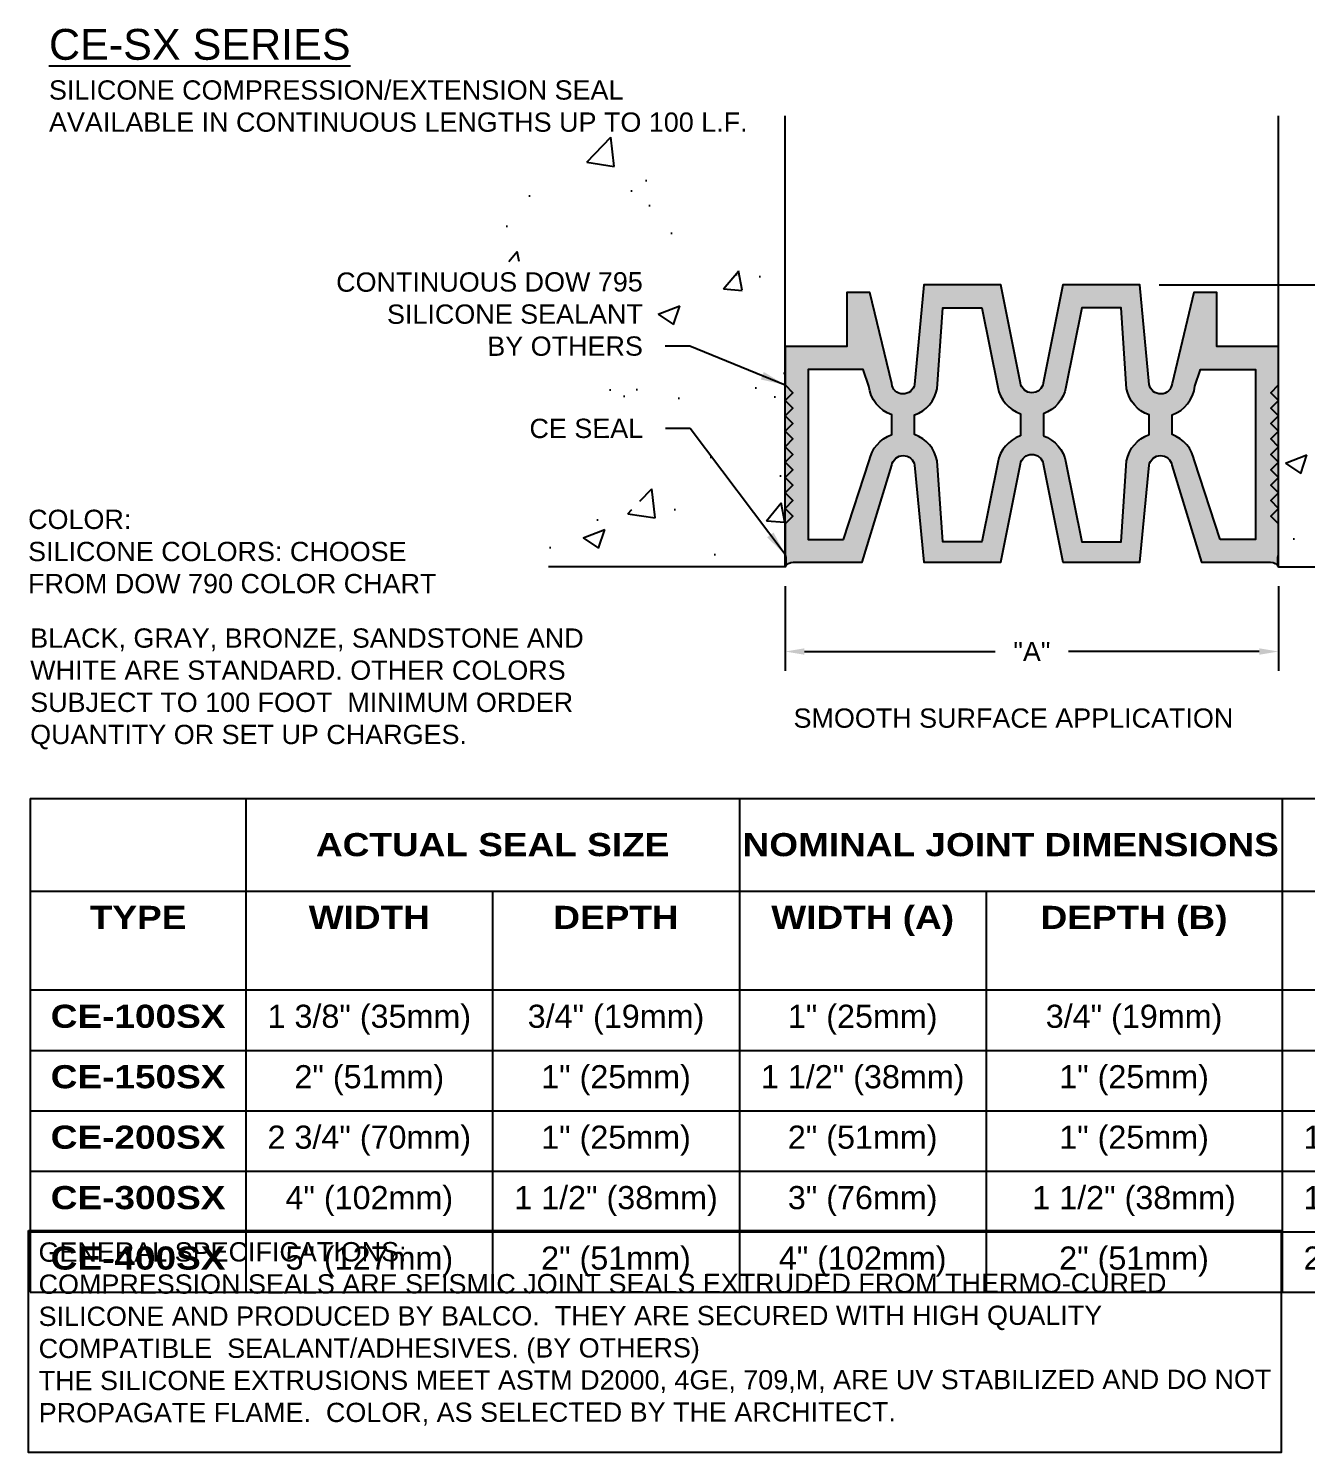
# Model space of a CAD drawing. Header units: inches. Extents: x 0 to 10.5, y -0.4 to 5.8.
# Drawn here: x 0 to 5.18, y 0 to 5.77 of the extents above; entities that cross this region are included whole.
import ezdxf

# ---------------------------------------------------------------- set-up
doc = ezdxf.new("R2010")
doc.units = ezdxf.units.IN
doc.header["$MEASUREMENT"] = 0
for name, color, linetype in [('Conditions', 1, 'Continuous'), ('Dimensions', 3, 'Continuous'), ('Seal', 5, 'Continuous'), ('TABLE', 1, 'Continuous'), ('TEXT', 2, 'Continuous')]:
    doc.layers.add(name, color=color, linetype=linetype)
doc.styles.add('ARCH', font='archd.shx', dxfattribs={"height": 0.078})
doc.styles.add('ARIAL', font='arial.ttf')
doc.styles.add('ARIALBOLD', font='')
doc.styles.get("Standard").update_dxf_attribs({"font": 'arial.ttf'})
doc.styles.get('ARIALBOLD').set_extended_font_data('Arial Black')
doc.dimstyles.new('ARCH', dxfattribs={"dimtxt": 0.18, "dimasz": 0.1, "dimexe": 0.18, "dimexo": 0.0625, "dimgap": 0.09375, "dimtad": 0, "dimtih": 1, "dimtoh": 1, "dimdec": 4, "dimzin": 0, "dimdsep": 46, "dimtxsty": 'ARCH', "dimcen": 0.09, "dimadec": 0, "dimazin": 0, "dimtfac": 1, "dimtdec": 4, "dimtofl": 0, "dimtmove": 0, "dimatfit": 3, "dimfxl": 0, "dimtolj": 1, "dimtzin": 0, "dimarcsym": 0})
doc.dimstyles.new('Arial', dxfattribs={"dimtxt": 0.078125, "dimasz": 0.078125, "dimexe": 0.078125, "dimexo": 0.078125, "dimgap": 0.078125, "dimtad": 0, "dimtih": 1, "dimtoh": 1, "dimdec": 4, "dimzin": 3, "dimdsep": 46, "dimlunit": 4, "dimtxsty": 'ARIAL', "dimcen": 0.078125, "dimadec": 0, "dimazin": 0, "dimtfac": 1, "dimtdec": 4, "dimtofl": 0, "dimtmove": 0, "dimatfit": 3, "dimfxl": 0, "dimfrac": 2, "dimtolj": 1, "dimtzin": 0, "dimarcsym": 0})
pattern_1 = [(50, (-2.24485, -1.31596), (0.896575, -0.07844), [0.09375, -1.03125]), (355, (-2.24485, -1.316), (-0.17344, 0.94024), [0.075, -0.825]), (100.451, (-2.1701, -1.3225), (0.723136, 0.8618), [0.079675, -0.87643]), (46.184, (-2.2448, -1.066), (1.33405, -0.2069), [0.14062, -1.54688]), (96.636, (-2.1337, -1.0832), (1.16833, 1.21765), [0.11951, -1.31464]), (351.184, (-2.2448, -1.066), (1.16833, 1.21765), [0.1125, -1.2375]), (21, (-2.11985, -1.12846), (0.746134, -0.503274), [0.09375, -1.03125]), (326, (-2.11985, -1.1285), (0.304144, 0.90644), [0.075, -0.825]), (71.451, (-2.0577, -1.1704), (1.05028, 0.403164), [0.079675, -0.87643]), (37.5, (-2.24485, -1.31596), (0.0152, 0.416117), [0, -0.815, 0, -0.8375, 0, -0.828125]), (7.5, (-2.24485, -1.31596), (0.328837, 0.493015), [0, -0.4775, 0, -0.79625, 0, -0.315625]), (327.5, (-2.5236, -1.31596), (0.667278, -0.028194), [0, -0.3125, 0, -0.975, 0, -1.29375]), (317.5, (-2.6486, -1.31596), (0.728983, 0.12513), [0, -0.40625, 0, -0.6475, 0, -0.91875])]

# ---------------------------------------------------------------- blocks, each defined once
blk = doc.blocks.new('*T4')
at = {"layer": 'TABLE', "color": 0, "linetype": 'ByBlock', "lineweight": -2}
for p, q in [((0, 0), (10.0787, 0)), ((0, 0), (0, -2.0006)), ((0.8746, 0), (0.8746, -2.0006)), ((2.8746, 0), (2.8746, -2.0006)), ((5.0746, 0), (5.0746, -2.0006)), ((10.0787, 0), (10.0787, -2.0006)), ((0, -0.3748), (10.0787, -0.3748)), ((1.8746, -0.3748), (1.8746, -2.0006)), ((3.8746, -0.3748), (3.8746, -2.0006)), ((6.0746, -0.3748), (6.0746, -2.0006)), ((7.5467, -0.3748), (7.5467, -2.0006)), ((9.0787, -0.3748), (9.0787, -2.0006)), ((0, -0.7756), (10.0787, -0.7756)), ((0, -1.0206), (10.0787, -1.0206)), ((0, -1.2656), (10.0787, -1.2656)), ((0, -1.5106), (10.0787, -1.5106)), ((0, -1.7556), (10.0787, -1.7556)), ((0, -2.0006), (10.0787, -2.0006))]:
    blk.add_line(p, q, dxfattribs=at)
at = {"layer": 'TABLE', "color": 2, "char_height": 0.09375}
for s, insert, width, attachment_point, style in [('ACTUAL SEAL SIZE', (1.8746, -0.1874), 1.88, 5, 'ARIALBOLD'), ('NOMINAL JOINT DIMENSIONS', (3.9746, -0.1874), 2.08, 5, 'ARIALBOLD'), ('ACTUAL MOVEMENT CAPABILITY', (7.5767, -0.1874), 4.884145, 5, 'ARIALBOLD'), ('TYPE', (0.4373, -0.4348), 0.754593, 2, 'ARIALBOLD'), ('WIDTH', (1.3746, -0.4348), 0.88, 2, 'ARIALBOLD'), ('DEPTH', (2.3746, -0.4348), 0.88, 2, 'ARIALBOLD'), ('WIDTH (A)', (3.3746, -0.4348), 0.88, 2, 'ARIALBOLD'), ('DEPTH (B)', (4.4746, -0.4348), 1.08, 2, 'ARIALBOLD'), ('MIN (A)', (5.5746, -0.4348), 0.88, 2, 'ARIALBOLD'), ('MAX THERMAL (A)', (6.8106, -0.4348), 1.352072, 2, 'ARIALBOLD'), ('MAX SEISMIC (A) (SEAL IN TENSION)', (8.3127, -0.4348), 1.412072, 2, 'ARIALBOLD'), ('TOTAL', (9.5787, -0.4348), 0.88, 2, 'ARIALBOLD'), ('CE-100SX', (0.4373, -0.8356), 0.754593, 2, 'ARIALBOLD'), ('1 3/8" (35mm)', (1.3746, -0.8356), 0.88, 2, 'ARIAL'), ('3/4" (19mm)', (2.3746, -0.8356), 0.88, 2, 'ARIAL'), ('1" (25mm)', (3.3746, -0.8356), 0.88, 2, 'ARIAL'), ('3/4" (19mm)', (4.4746, -0.8356), 1.08, 2, 'ARIAL'), ('5/8" (16mm)', (5.5746, -0.8356), 0.88, 2, 'ARIAL'), ('1 3/8" (35mm)', (6.8106, -0.8356), 1.352072, 2, 'ARIAL'), ('1 1/2" (38mm)', (8.3127, -0.8356), 1.412072, 2, 'ARIAL'), ('7/8" (22mm)', (9.5787, -0.8356), 0.88, 2, 'ARIAL'), ('CE-150SX', (0.4373, -1.0806), 0.754593, 2, 'ARIALBOLD'), ('2" (51mm)', (1.3746, -1.0806), 0.88, 2, 'ARIAL'), ('1" (25mm)', (2.3746, -1.0806), 0.88, 2, 'ARIAL'), ('1 1/2" (38mm)', (3.3746, -1.0806), 0.88, 2, 'ARIAL'), ('1" (25mm)', (4.4746, -1.0806), 1.08, 2, 'ARIAL'), ('1" (25mm)', (5.5746, -1.0806), 0.88, 2, 'ARIAL'), ('2" (51mm)', (6.8106, -1.0806), 1.352072, 2, 'ARIAL'), ('2 1/4" (57mm)', (8.3127, -1.0806), 1.412072, 2, 'ARIAL'), ('1 1/4" (32mm)', (9.5787, -1.0806), 0.88, 2, 'ARIAL'), ('CE-200SX', (0.4373, -1.3256), 0.754593, 2, 'ARIALBOLD'), ('2 3/4" (70mm)', (1.3746, -1.3256), 0.88, 2, 'ARIAL'), ('1" (25mm)', (2.3746, -1.3256), 0.88, 2, 'ARIAL'), ('2" (51mm)', (3.3746, -1.3256), 0.88, 2, 'ARIAL'), ('1" (25mm)', (4.4746, -1.3256), 1.08, 2, 'ARIAL'), ('1 3/8" (35mm)', (5.5746, -1.3256), 0.88, 2, 'ARIAL'), ('2 3/4" (70mm)', (6.8106, -1.3256), 1.352072, 2, 'ARIAL'), ('3" (76mm)', (8.3127, -1.3256), 1.412072, 2, 'ARIAL'), ('1 5/8" (41mm)', (9.5787, -1.3256), 0.88, 2, 'ARIAL'), ('CE-300SX', (0.4373, -1.5706), 0.754593, 2, 'ARIALBOLD'), ('4" (102mm)', (1.3746, -1.5706), 0.88, 2, 'ARIAL'), ('1 1/2" (38mm)', (2.3746, -1.5706), 0.88, 2, 'ARIAL'), ('3" (76mm)', (3.3746, -1.5706), 0.88, 2, 'ARIAL'), ('1 1/2" (38mm)', (4.4746, -1.5706), 1.08, 2, 'ARIAL'), ('1 3/4" (44mm)', (5.5746, -1.5706), 0.88, 2, 'ARIAL'), ('4" (102mm)', (6.8106, -1.5706), 1.352072, 2, 'ARIAL'), ('4 1/2" (114mm)', (8.3127, -1.5706), 1.412072, 2, 'ARIAL'), ('2 3/4" (70mm)', (9.5787, -1.5706), 0.88, 2, 'ARIAL'), ('CE-400SX', (0.4373, -1.8156), 0.754593, 2, 'ARIALBOLD'), ('5" (127mm)', (1.3746, -1.8156), 0.88, 2, 'ARIAL'), ('2" (51mm)', (2.3746, -1.8156), 0.88, 2, 'ARIAL'), ('4" (102mm)', (3.3746, -1.8156), 0.88, 2, 'ARIAL'), ('2" (51mm)', (4.4746, -1.8156), 1.08, 2, 'ARIAL'), ('2 1/2" (64mm)', (5.5746, -1.8156), 0.88, 2, 'ARIAL'), ('5" (127mm)', (6.8106, -1.8156), 1.352072, 2, 'ARIAL'), ('6" (152mm)', (8.3127, -1.8156), 1.412072, 2, 'ARIAL'), ('3 1/2" (89mm)', (9.5787, -1.8156), 0.88, 2, 'ARIAL')]:
    blk.add_mtext(s, dxfattribs=dict(at, insert=insert, width=width, attachment_point=attachment_point, style=style))
blk = doc.blocks.new('*D5')
at = {"layer": 'DEFPOINTS', "color": 0}
for p in [(3.0674, 3.59), (5.0674, 3.59), (5.0674, 3.2467)]:
    blk.add_point(p, dxfattribs=at)
at = {"layer": 'Dimensions', "color": 0, "lineweight": -2}
for p, q in [((3.0674, 3.5119), (3.0674, 3.1686)), ((5.0674, 3.5119), (5.0674, 3.1686)), ((3.1455, 3.2467), (3.9192, 3.2467)), ((4.9892, 3.2467), (4.2156, 3.2467))]:
    blk.add_line(p, q, dxfattribs=at)
at = {"layer": 'Dimensions', "color": 0}
for points in [[(3.1455, 3.2597), (3.1455, 3.2337), (3.0674, 3.2467)], [(4.9892, 3.2597), (4.9892, 3.2337), (5.0674, 3.2467)]]:
    blk.add_solid(points, dxfattribs=at)
at = {"layer": 'Dimensions', "color": 0, "insert": (4.0674, 3.2467), "char_height": 0.07812, "attachment_point": 5, "style": 'ARIAL'}
blk.add_mtext('\\A1;"A"', dxfattribs=at)
blk = doc.blocks.new('*D6')
at = {"layer": 'DEFPOINTS', "color": 0}
for p in [(4.5054, 4.7333), (5.3029, 4.7333), (5.0674, 3.59)]:
    blk.add_point(p, dxfattribs=at)
at = {"layer": 'Dimensions', "color": 0, "lineweight": -2}
for p, q in [((4.5835, 4.7333), (5.381, 4.7333)), ((5.3029, 4.6551), (5.3029, 4.2788)), ((5.3029, 3.6681), (5.3029, 4.0444)), ((5.1455, 3.59), (5.381, 3.59))]:
    blk.add_line(p, q, dxfattribs=at)
at = {"layer": 'Dimensions', "color": 0}
for points in [[(5.2899, 4.6551), (5.3159, 4.6551), (5.3029, 4.7333)], [(5.2899, 3.6681), (5.3159, 3.6681), (5.3029, 3.59)]]:
    blk.add_solid(points, dxfattribs=at)
at = {"layer": 'Dimensions', "color": 0, "insert": (5.3029, 4.1616), "char_height": 0.07812, "attachment_point": 5, "style": 'ARIAL'}
blk.add_mtext('\\A1;"B"', dxfattribs=at)
blk = doc.blocks.new('CE-SEAL')
h = blk.add_hatch(color=256)
h.dxf.hatch_style = 1
h.paths.add_polyline_path([(1.4375, 0.875), (1.126, 0.875), (1.0463, 0.4762, -0.837004), (0.9537, 0.4762), (0.874, 0.875), (0.5625, 0.875), (0.5247, 0.4813, -0.838855), (0.4321, 0.4812), (0.3125, 0.875), (0.0322, 0.875, -0.27099), (0, 0.8933, -0.122129), (0, 0.8437), (0, 0.7187), (0.0312, 0.6875), (0, 0.6562), (0.0312, 0.625), (0, 0.5937), (0.0312, 0.5625), (0, 0.5312), (0.0312, 0.5), (0, 0.4688), (0.0312, 0.4375), (0, 0.4062), (0.0312, 0.375), (0, 0.3438), (0.0312, 0.3125), (0, 0.2812), (0.0312, 0.25), (0, 0.2188), (0.0312, 0.1875), (0, 0.1562), (0, 0), (0.25, 0), (0.25, -0.2188), (0.343, -0.2188), (0.4317, 0.1505, -0.868405), (0.5247, 0.1536), (0.562, -0.25), (0.874, -0.25), (0.9537, 0.1488, -0.837004), (1.0463, 0.1488), (1.126, -0.25), (1.438, -0.25), (1.4753, 0.1536, -0.868405), (1.5683, 0.1505), (1.657, -0.2188), (1.75, -0.2188), (1.75, 0), (2, 0), (2, 0.1562), (1.9687, 0.1875), (2, 0.2188), (1.9687, 0.25), (2, 0.2812), (1.9687, 0.3125), (2, 0.3438), (1.9687, 0.375), (2, 0.4062), (1.9687, 0.4375), (2, 0.4688), (1.9687, 0.5), (2, 0.5312), (1.9687, 0.5625), (2, 0.5937), (1.9687, 0.625), (2, 0.6562), (1.9687, 0.6875), (2, 0.7187), (2, 0.8437, -0.122129), (2, 0.8933, -0.264357), (1.9687, 0.875), (1.6875, 0.875), (1.5679, 0.4812, -0.838855), (1.4753, 0.4813)])
h.paths.add_polyline_path([(1.384, 0.4634, 0.26746), (1.4751, 0.3574), (1.4751, 0.2775, 0.26746), (1.384, 0.1715), (1.3615, -0.157), (1.2022, -0.157), (1.1378, 0.1652, 0.270102), (1.0465, 0.2726), (1.0465, 0.3623, 0.270102), (1.1378, 0.4697), (1.2022, 0.7919), (1.3615, 0.7919)], flags=16)
h.paths.add_polyline_path([(1.7639, 0.782), (1.907, 0.782), (1.907, 0.093), (1.684, 0.093), (1.6608, 0.1605, 0.288824), (1.5681, 0.2775), (1.5681, 0.3574, 0.267161), (1.6591, 0.4633)], flags=16)
h.paths.add_polyline_path([(0.9535, 0.3623), (0.9535, 0.2726, 0.270102), (0.8622, 0.1652), (0.7978, -0.157), (0.6385, -0.157), (0.616, 0.1715, 0.26746), (0.5249, 0.2775), (0.5249, 0.3574, 0.26746), (0.616, 0.4634), (0.6385, 0.7919), (0.7978, 0.7919), (0.8622, 0.4697, 0.270102)], flags=16)
h.paths.add_polyline_path([(0.4319, 0.3574), (0.4319, 0.2775, 0.288824), (0.3392, 0.1605), (0.316, 0.093), (0.093, 0.093), (0.093, 0.782), (0.2361, 0.782), (0.3409, 0.4633, 0.267161)], flags=16)
for points in [[(1.126, 0.875), (1.4375, 0.875), (1.4753, 0.4813, 0.838855), (1.5679, 0.4812), (1.6875, 0.875), (1.9678, 0.875, 0.27099), (2, 0.8933, 0.122129), (2, 0.8437), (2, 0.7187), (1.9687, 0.6875), (2, 0.6562), (1.9687, 0.625), (2, 0.5937), (1.9687, 0.5625), (2, 0.5312), (1.9687, 0.5), (2, 0.4688), (1.9687, 0.4375), (2, 0.4062), (1.9687, 0.375), (2, 0.3438), (1.9687, 0.3125), (2, 0.2812), (1.9687, 0.25), (2, 0.2188), (1.9687, 0.1875), (2, 0.1562), (2, 0), (1.75, 0), (1.75, -0.2188), (1.657, -0.2188), (1.5683, 0.1505, 0.868405), (1.4753, 0.1536), (1.438, -0.25), (1.126, -0.25), (1.0463, 0.1488, 0.837004), (0.9537, 0.1488), (0.874, -0.25), (0.562, -0.25), (0.5247, 0.1536, 0.868405), (0.4317, 0.1505), (0.343, -0.2188), (0.25, -0.2188), (0.25, 0), (0, 0), (0, 0.1562), (0.0312, 0.1875), (0, 0.2188), (0.0312, 0.25), (0, 0.2812), (0.0312, 0.3125), (0, 0.3438), (0.0312, 0.375), (0, 0.4062), (0.0312, 0.4375), (0, 0.4688), (0.0312, 0.5), (0, 0.5312), (0.0312, 0.5625), (0, 0.5937), (0.0312, 0.625), (0, 0.6562), (0.0312, 0.6875), (0, 0.7187), (0, 0.8437, 0.122129), (0, 0.8933, 0.27099), (0.0322, 0.875), (0.3125, 0.875), (0.4321, 0.4812, 0.838855), (0.5247, 0.4813), (0.5625, 0.875), (0.874, 0.875), (0.9537, 0.4762, 0.837004), (1.0463, 0.4762), (1.126, 0.875)], [(0.2361, 0.782), (0.3409, 0.4633, 0.267161), (0.4319, 0.3574), (0.4319, 0.2775, 0.288824), (0.3392, 0.1605), (0.316, 0.093), (0.093, 0.093), (0.093, 0.782), (0.2361, 0.782)], [(1.7639, 0.782), (1.6591, 0.4633, -0.267161), (1.5681, 0.3574), (1.5681, 0.2775, -0.288824), (1.6608, 0.1605), (1.684, 0.093), (1.907, 0.093), (1.907, 0.782), (1.7639, 0.782)]]:
    blk.add_lwpolyline(points, format="xyb")
for points in [[(0.9535, 0.3623), (0.9535, 0.3623, -0.270102), (0.8622, 0.4697), (0.7978, 0.7919), (0.6385, 0.7919), (0.616, 0.4634, -0.26746), (0.5249, 0.3574), (0.5249, 0.3574), (0.5249, 0.2775, -0.26746), (0.616, 0.1715), (0.6385, -0.157), (0.7978, -0.157), (0.8622, 0.1652, -0.270102), (0.9535, 0.2726)], [(1.0465, 0.3623), (1.0465, 0.3623, 0.270102), (1.1378, 0.4697), (1.2022, 0.7919), (1.3615, 0.7919), (1.384, 0.4634, 0.26746), (1.4751, 0.3574), (1.4751, 0.3574), (1.4751, 0.2775, 0.26746), (1.384, 0.1715), (1.3615, -0.157), (1.2022, -0.157), (1.1378, 0.1652, 0.270102), (1.0465, 0.2726)]]:
    blk.add_lwpolyline(points, format="xyb", close=True)

msp = doc.modelspace()

# ---------------------------------------------------------------- hatches: boundary and pattern name
at = {"layer": 'Conditions'}
h = msp.add_hatch(dxfattribs=at)
h.set_pattern_fill('AR-CONC', color=256, scale=0.125)
h.set_pattern_definition(pattern_1)
h.paths.add_polyline_path([(3.06736, 3.58998), (3.06736, 5.39619), (1.89915, 5.39619), (1.89915, 3.58998)])
h.paths.add_polyline_path([(1.97911, 3.82202), (2.47839, 3.82202), (2.47839, 3.98275), (1.97911, 3.98275)], flags=16)
h.paths.add_polyline_path([(1.43772, 4.40349), (2.51572, 4.40349), (2.51572, 4.827), (1.43772, 4.827)])
h = msp.add_hatch(dxfattribs=at)
h.set_pattern_fill('AR-CONC', color=256, scale=0.125)
h.set_pattern_definition(pattern_1)
h.paths.add_polyline_path([(5.20845, 4.08003), (5.39749, 4.08003), (5.39749, 4.24077), (5.20845, 4.24077)], flags=16)
h.paths.add_polyline_path([(6.17483, 4.11394), (6.36387, 4.11394), (6.36387, 4.27467), (6.17483, 4.27467)], flags=16)
h.paths.add_polyline_path([(5.06736, 3.58998), (6.50486, 3.58998), (6.50486, 5.41951), (5.06736, 5.41951)])
at = {"layer": 'TEXT'}
h = msp.add_hatch(dxfattribs=at)
h.set_pattern_fill('AR-SAND', color=256, scale=0.005)
h.paths.add_polyline_path([(3.06736, 4.32701), (3.06736, 4.26451), (3.09861, 4.29576)])
h.paths.add_polyline_path([(3.06736, 4.26451), (3.06736, 4.20201), (3.09861, 4.23326)])
h.paths.add_polyline_path([(3.09861, 4.17076), (3.06736, 4.20201), (3.06736, 4.13951)])
h.paths.add_polyline_path([(3.09861, 4.10826), (3.06736, 4.13951), (3.06736, 4.07701)])
h.paths.add_polyline_path([(3.06736, 4.01451), (3.09861, 4.04576), (3.06736, 4.07701)])
h.paths.add_polyline_path([(3.06736, 3.95201), (3.09861, 3.98326), (3.06736, 4.01451)])
h.paths.add_polyline_path([(3.06736, 3.95201), (3.06736, 3.88951), (3.09861, 3.92076)])
h.paths.add_polyline_path([(3.09861, 3.85826), (3.06736, 3.88951), (3.06736, 3.82701)])
h.paths.add_polyline_path([(3.06736, 3.82701), (3.06736, 3.76451), (3.09861, 3.79576)])
h = msp.add_hatch(dxfattribs=at)
h.set_pattern_fill('AR-SAND', color=256, scale=0.005)
h.paths.add_polyline_path([(5.06736, 4.32701), (5.06736, 4.26451), (5.03611, 4.29576)])
h.paths.add_polyline_path([(5.06736, 4.26451), (5.06736, 4.20201), (5.03611, 4.23326)])
h.paths.add_polyline_path([(5.03611, 4.17076), (5.06736, 4.20201), (5.06736, 4.13951)])
h.paths.add_polyline_path([(5.03611, 4.10826), (5.06736, 4.13951), (5.06736, 4.07701)])
h.paths.add_polyline_path([(5.03611, 4.04576), (5.06736, 4.07701), (5.06736, 4.01451)])
h.paths.add_polyline_path([(5.03611, 3.98326), (5.06736, 4.01451), (5.06736, 3.95201)])
h.paths.add_polyline_path([(5.06736, 3.95201), (5.06736, 3.88951), (5.03611, 3.92076)])
h.paths.add_polyline_path([(5.03611, 3.85826), (5.06736, 3.88951), (5.06736, 3.82701)])
h.paths.add_polyline_path([(5.06736, 3.82701), (5.06736, 3.76451), (5.03611, 3.79576)])

# ---------------------------------------------------------------- linework, layer by layer
at = {"layer": 'Conditions'}
for p, q in [((3.06736, 3.58998), (3.06736, 5.4183)), ((5.06736, 3.58998), (5.06736, 5.4183)), ((3.06736, 3.58998), (2.10737, 3.58998)), ((5.06736, 3.58998), (6.50486, 3.58998))]:
    msp.add_line(p, q, dxfattribs=at)
at = {"layer": 'TEXT'}
msp.add_lwpolyline([(0, 0.9005), (5.07773, 0.9005), (5.07773, 0), (0, 0)], close=True, dxfattribs=at)

# ---------------------------------------------------------------- block references
msp.add_blockref('*T4', (0.00694, 2.65074))
at = {"layer": 'Seal', "xscale": -1, "rotation": 180}
msp.add_blockref('CE-SEAL', (3.06736, 4.48326), dxfattribs=at)

# ---------------------------------------------------------------- texts
at = {"layer": 'TEXT', "insert": (0.08309, 5.77027), "char_height": 0.078, "attachment_point": 1}
msp.add_mtext_dynamic_manual_height_columns('{\\H1.6026x;\\LCE-SX SERIES\\P\\H0.62499x;\\lSILICONE COMPRESSION/EXTENSION SEAL\\PAVAILABLE IN CONTINUOUS LENGTHS UP TO 100 L.F.}', width=3.5937039, gutter_width=0.39, heights=[0], dxfattribs=at)
at = {"layer": 'TEXT', "char_height": 0.078125, "rotation": 0.0625, "style": 'ARIAL'}
for s, insert, width, attachment_point in [('CONTINUOUS DOW 795 \\PSILICONE SEALANT\\PBY OTHERS', (2.49053, 4.44475), 2.2830362, 9), ('CE SEAL', (2.49181, 4.1114), 1.2054509, 9), ('GENERAL SPECIFICATIONS:\\PCOMPRESSION SEALS ARE SEISMIC JOINT SEALS EXTRUDED FROM THERMO-CURED SILICONE AND PRODUCED BY BALCO.  THEY ARE SECURED WITH HIGH QUALITY\\PCOMPATIBLE  SEALANT/ADHESIVES. (BY OTHERS)\\PTHE SILICONE EXTRUSIONS MEET ASTM D2000, 4GE, 709,M, ARE UV STABILIZED AND DO NOT \\PPROPAGATE FLAME.  COLOR, AS SELECTED BY THE ARCHITECT.', (0.0408, 0.85156), 5.0625, 1)]:
    msp.add_mtext(s, dxfattribs=dict(at, insert=insert, width=width, attachment_point=attachment_point))
at = {"layer": 'TEXT', "char_height": 0.078125, "attachment_point": 1, "style": 'ARIAL'}
for s, insert, width in [('COLOR:{\\L                             \\~\\P}SILICONE COLORS: CHOOSE FROM DOW 790 COLOR CHART', (-0.00149, 3.82154), 1.6828873), ('BLACK, GRAY, BRONZE, SANDSTONE AND WHITE ARE STANDARD. OTHER COLORS SUBJECT TO 100 FOOT  MINIMUM ORDER QUANTITY OR SET UP CHARGES.', (0.00694, 3.34039), 2.4046501)]:
    msp.add_mtext(s, dxfattribs=dict(at, insert=insert, width=width))
at = {"layer": 'TEXT', "insert": (3.10122, 3.01586), "char_height": 0.078125, "attachment_point": 1, "style": 'ARIAL'}
msp.add_mtext_dynamic_manual_height_columns('SMOOTH SURFACE APPLICATION', width=3.1769584, gutter_width=0.625, heights=[0], dxfattribs=at)

# ---------------------------------------------------------------- dimensions: what is measured, and where the dimension line sits
at = {"layer": 'Dimensions'}
dim = msp.add_linear_dim(base=(5.30292, 4.73326), p1=(5.06736, 3.58998), p2=(4.50536, 4.73326), angle=90, text='"B"', dimstyle='Arial', override={"dimpost": '\\X'}, dxfattribs=at)
dim.commit()
dim.dimension.update_dxf_attribs({"geometry": '*D6', "text_midpoint": (5.30292, 4.16162), "dimtype": 160})
dim = msp.add_linear_dim(base=(5.06736, 3.24669), p1=(3.06736, 3.58998), p2=(5.06736, 3.58998), text='"A"', dimstyle='Arial', override={"dimpost": '\\X'}, dxfattribs=at)
dim.commit()
dim.dimension.update_dxf_attribs({"geometry": '*D5', "text_midpoint": (4.06736, 3.24669)})

# ---------------------------------------------------------------- leaders
at = {"layer": 'TEXT', "annotation_type": 0, "has_hookline": 1, "hookline_direction": 1, "horizontal_direction": (0.999999, 0.001091, 0)}
for points, text_width in [([(3.06736, 4.32701), (2.68053, 4.48396), (2.58053, 4.48385)], 1.23332), ([(3.06736, 3.63951), (2.68181, 4.1506), (2.58181, 4.15049)], 0.4517)]:
    msp.add_leader(points, dimstyle='ARCH', override={"dimgap": 0.09, "dimtad": 0, "dimtxsty": 'Standard'}, dxfattribs=dict(at, text_width=text_width))

doc.saveas('drawing.dxf')
